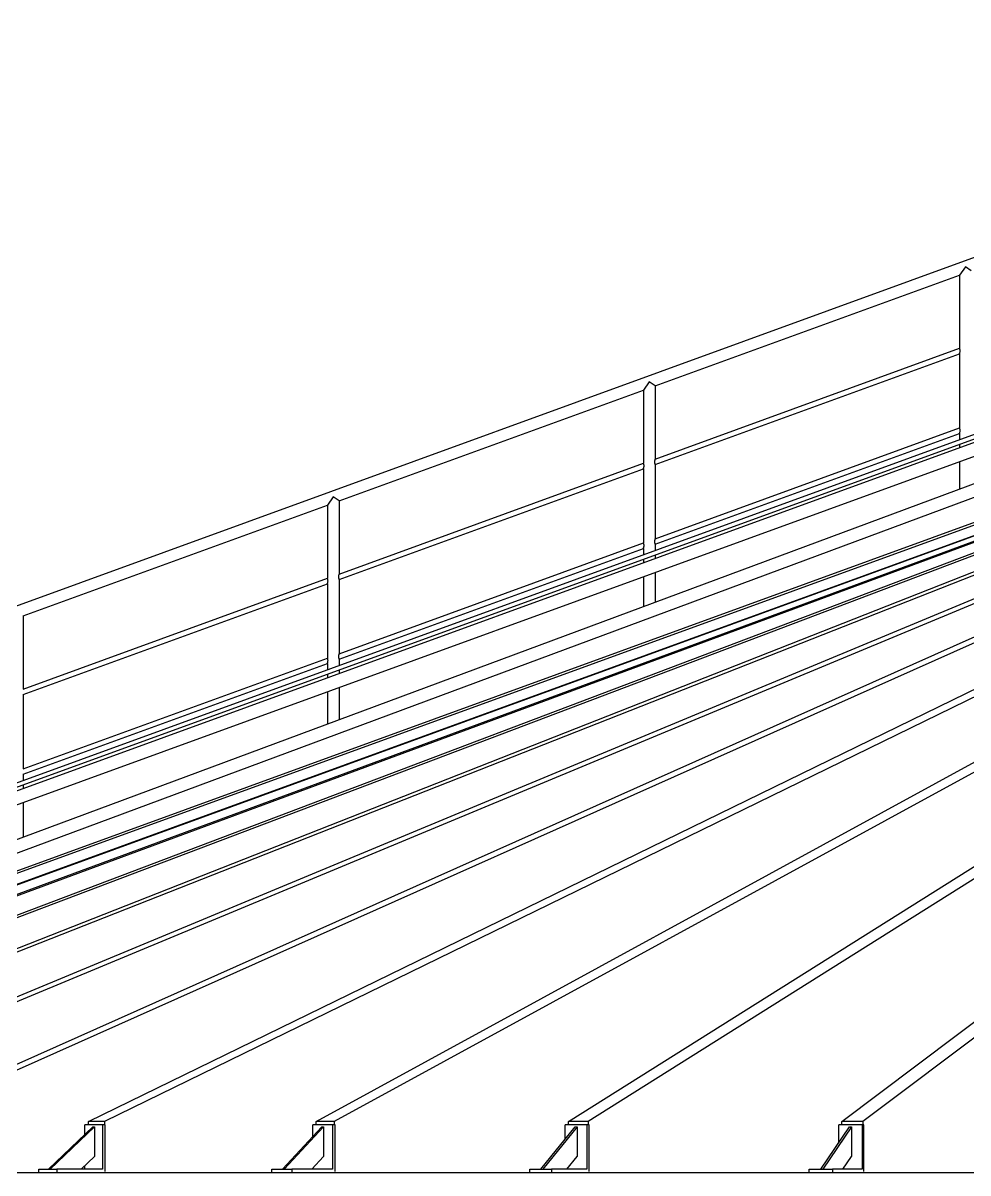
# Model space of a CAD drawing. Header units: millimetres. Extents: x 0 to 157650, y 0 to 89100.
# Drawn here: x 47328 to 51241, y 77245 to 82008 of the extents above; entities that cross this region are included whole.
import ezdxf

# ---------------------------------------------------------------- set-up
doc = ezdxf.new("R2010")
doc.units = ezdxf.units.MM
doc.header["$LTSCALE"] = 150
doc.layers.add('Visible', color=7, linetype='Continuous', lineweight=25)

msp = doc.modelspace()

# ---------------------------------------------------------------- linework, layer by layer
at = {"layer": 'Visible', "color": 9, "true_color": 0xc0c0c0}
for p, q in [((44623.8, 78619.5), (53933.8, 82008.1)), ((44926.5, 77997.5), (54013.1, 81304.7)), ((44932.7, 77980.6), (54057.5, 81301.8)), ((45028.4, 78000.6), (53847.3, 81210.3)), ((45046.9, 77949.8), (53865.7, 81159.6)), ((53928.2, 81088.7), (44966, 77758.7)), ((53928.2, 81032.1), (44966, 77702.2)), ((51230.3, 80998.4), (51206.2, 80963.9)), ((51254.5, 80981.5), (51230.3, 80998.4)), ((49945.6, 80505.1), (51206.2, 80963.9)), ((51206.2, 80963.9), (51206.2, 80661)), ((44966, 77647.1), (53922, 80906.8)), ((44966, 77636.5), (53927.2, 80898.1)), ((53933.2, 80857.6), (44966, 77588.7)), ((44966, 77588.7), (53933.2, 80857.6)), ((53933.7, 80855.8), (44966, 77586.7)), ((45077.2, 77578.1), (53935.9, 80848.6)), ((53937.9, 80843.1), (45094, 77578.1)), ((45247.5, 77534.8), (53945.1, 80829.2)), ((53951.5, 80821.2), (45075.3, 77459.1)), ((47598.7, 77458.2), (54457, 80806.1)), ((54528.3, 80808.4), (47665.3, 77458.2)), ((48542.3, 77458.2), (54675.4, 80808.4)), ((54750, 80808.4), (48616.9, 77458.2)), ((49586.6, 77458.2), (54912.6, 80808.4)), ((54994.2, 80808.4), (49668.1, 77458.2)), ((50718.3, 77458.2), (55170.4, 80808.4)), ((55257.9, 80808.4), (50805.8, 77458.2)), ((45482.8, 77458.2), (53780.1, 80727.1)), ((49945.6, 80202.2), (51206.2, 80661)), ((49945.6, 80179.5), (51206.2, 80638.3)), ((51206.2, 80638.3), (51206.2, 80331)), ((53554.4, 80623.1), (45521, 77458.2)), ((49921.5, 80522), (49897.3, 80487.5)), ((49945.6, 80505.1), (49921.5, 80522)), ((49945.6, 80505.1), (49945.6, 80202.2)), ((48636.7, 80028.7), (49897.3, 80487.5)), ((49897.3, 80487.5), (49897.3, 80184.6)), ((49945.6, 79872.2), (51206.2, 80331)), ((49945.6, 79849.5), (51206.2, 80308.3)), ((51206.2, 80308.3), (51206.2, 80283.1)), ((51206.2, 80264), (51206.2, 80249.1)), ((46059.2, 77458.2), (52754, 80242.4)), ((52752, 80221.5), (46107.6, 77458.2)), ((48636.7, 79725.8), (49897.3, 80184.6)), ((48636.7, 79703.1), (49897.3, 80161.9)), ((49897.3, 80161.9), (49897.3, 79854.6)), ((49945.6, 80179.5), (49945.6, 79872.2)), ((51206.2, 80191.6), (51206.2, 80077.3)), ((46767.5, 77458.2), (52773.9, 80138.9)), ((52631, 80049.3), (46825.3, 77458.2)), ((48612.6, 80045.6), (48588.4, 80011.2)), ((48636.7, 80028.7), (48612.6, 80045.6)), ((48636.7, 80028.7), (48636.7, 79725.8)), ((47327.9, 79552.3), (48588.4, 80011.2)), ((48588.4, 80011.2), (48588.4, 79708.2)), ((48636.7, 79395.8), (49897.3, 79854.6)), ((48636.7, 79373.1), (49897.3, 79831.9)), ((49897.3, 79831.9), (49897.3, 79806.7)), ((49945.6, 79849.5), (49945.6, 79824.3)), ((49897.3, 79787.6), (49897.3, 79772.7)), ((49945.6, 79805.2), (49945.6, 79790.3)), ((49945.6, 79732.8), (49945.6, 79608.9)), ((47327.9, 79249.4), (48588.4, 79708.2)), ((47327.9, 79226.7), (48588.4, 79685.5)), ((48588.4, 79685.5), (48588.4, 79378.2)), ((48636.7, 79703.1), (48636.7, 79395.8)), ((49897.3, 79715.2), (49897.3, 79591)), ((47327.9, 79552.3), (47327.9, 79249.4)), ((47327.9, 78919.4), (48588.4, 79378.2)), ((47327.9, 78896.7), (48588.4, 79355.5)), ((48588.4, 79355.5), (48588.4, 79330.3)), ((48636.7, 79373.1), (48636.7, 79347.9)), ((48588.4, 79311.2), (48588.4, 79296.3)), ((48636.7, 79328.8), (48636.7, 79313.9)), ((48636.7, 79256.4), (48636.7, 79122.6)), ((47327.9, 79226.7), (47327.9, 78919.4)), ((48588.4, 79238.8), (48588.4, 79104.7)), ((47327.9, 78896.7), (47327.9, 78871.5)), ((47327.9, 78852.4), (47327.9, 78837.5)), ((47327.9, 78780), (47327.9, 78636.3)), ((47656.7, 77445.4), (47583.4, 77445.4)), ((47583.4, 77404.5), (47583.4, 77445.4)), ((47665.3, 77458.2), (47598.7, 77458.2)), ((47598.7, 77445.4), (47598.7, 77458.2)), ((47668.6, 77445.4), (47656.7, 77445.4)), ((47656.7, 77445.4), (47656.7, 77261.4)), ((47665.3, 77458.2), (47665.3, 77445.4)), ((47668.6, 77251.1), (47668.6, 77445.4)), ((48610, 77445.4), (48527.9, 77445.4)), ((48527.9, 77396.4), (48527.9, 77445.4)), ((48616.9, 77458.2), (48542.3, 77458.2)), ((48542.3, 77445.4), (48542.3, 77458.2)), ((48620.6, 77445.4), (48610, 77445.4)), ((48610, 77445.4), (48610, 77261.4)), ((48616.9, 77458.2), (48616.9, 77445.4)), ((48620.6, 77251.1), (48620.6, 77445.4)), ((49663, 77445.4), (49573.3, 77445.4)), ((49573.3, 77386), (49573.3, 77445.4)), ((49668.1, 77458.2), (49586.6, 77458.2)), ((49586.6, 77445.4), (49586.6, 77458.2)), ((49672.2, 77445.4), (49663, 77445.4)), ((49663, 77445.4), (49663, 77261.4)), ((49668.1, 77458.2), (49668.1, 77445.4)), ((49672.2, 77251.1), (49672.2, 77445.4)), ((50802.5, 77445.4), (50706.2, 77445.4)), ((50706.2, 77371.8), (50706.2, 77445.4)), ((50805.8, 77458.2), (50718.3, 77458.2)), ((50718.3, 77445.4), (50718.3, 77458.2)), ((50810.2, 77445.4), (50802.5, 77445.4)), ((50802.5, 77445.4), (50802.5, 77261.4)), ((50805.8, 77458.2), (50805.8, 77445.4)), ((50810.2, 77251.1), (50810.2, 77445.4)), ((47434, 77261.4), (47616.7, 77436.4)), ((47623.4, 77436.4), (47440.7, 77261.4)), ((47616.7, 77436.4), (47623.4, 77436.4)), ((47623.4, 77436.4), (47623.4, 77313.5)), ((48402, 77261.4), (48565.2, 77436.4)), ((48572.7, 77436.4), (48409.4, 77261.4)), ((48565.2, 77436.4), (48572.7, 77436.4)), ((48572.7, 77436.4), (48572.7, 77313.5)), ((49472.3, 77261.4), (49614, 77436.4)), ((49622.2, 77436.4), (49480.4, 77261.4)), ((49614, 77436.4), (49622.2, 77436.4)), ((49622.2, 77436.4), (49622.2, 77313.5)), ((50631.5, 77261.4), (50750, 77436.4)), ((50758.7, 77436.4), (50640.2, 77261.4)), ((50750, 77436.4), (50758.7, 77436.4)), ((50758.7, 77436.4), (50758.7, 77313.5)), ((47569, 77261.4), (47623.4, 77313.5)), ((48524.1, 77261.4), (48572.7, 77313.5)), ((49580, 77261.4), (49622.2, 77313.5)), ((50723.4, 77261.4), (50758.7, 77313.5)), ((47394, 77261.4), (47467.3, 77261.4)), ((47394, 77245.4), (47394, 77261.4)), ((47656.7, 77261.4), (47467.3, 77261.4)), ((47467.3, 77261.4), (47467.3, 77245.4)), ((47583.4, 77261.4), (47583.4, 77275.2)), ((48358.7, 77261.4), (48440.7, 77261.4)), ((48358.7, 77245.4), (48358.7, 77261.4)), ((48610, 77261.4), (48440.7, 77261.4)), ((48440.7, 77261.4), (48440.7, 77245.4)), ((48527.9, 77261.4), (48527.9, 77265.5)), ((49426.3, 77261.4), (49516, 77261.4)), ((49426.3, 77245.4), (49426.3, 77261.4)), ((49663, 77261.4), (49516, 77261.4)), ((49516, 77261.4), (49516, 77245.4)), ((50583.4, 77261.4), (50679.6, 77261.4)), ((50583.4, 77245.4), (50583.4, 77261.4)), ((50802.5, 77261.4), (50679.6, 77261.4)), ((50679.6, 77261.4), (50679.6, 77245.4)), ((47394, 77245.4), (46608.1, 77245.4)), ((47467.3, 77245.4), (47394, 77245.4)), ((47467.3, 77245.4), (47467.4, 77245.4)), ((48358.7, 77245.4), (47467.4, 77245.4)), ((48440.7, 77245.4), (48358.7, 77245.4)), ((48440.7, 77245.4), (48440.8, 77245.4)), ((49426.3, 77245.4), (48440.8, 77245.4)), ((49516, 77245.4), (49426.3, 77245.4)), ((49516, 77245.4), (49516.1, 77245.4)), ((50583.4, 77245.4), (49516.1, 77245.4)), ((50679.6, 77245.4), (50583.4, 77245.4)), ((50679.6, 77245.4), (50679.7, 77245.4)), ((51815.4, 77245.4), (50679.7, 77245.4))]:
    msp.add_line(p, q, dxfattribs=at)
for points, knots in [([(51208.7, 80650.5), (51208.7, 80651.2), (51208.6, 80651.9), (51208.5, 80653.3), (51208.4, 80654), (51208.1, 80656), (51207.7, 80657.1), (51207.1, 80659), (51206.8, 80659.7), (51206.3, 80660.7), (51206.2, 80661), (51206.2, 80661)], [0, 0, 0, 0, 0.203957, 0.203957, 0.407914, 0.407914, 0.815829, 0.815829, 1.219381, 1.219381, 1.622933, 1.622933, 1.622933, 1.622933]), ([(51206.2, 80638.3), (51206.2, 80638.3), (51206.2, 80638.4), (51206.3, 80638.7), (51206.4, 80639), (51206.8, 80640), (51207.1, 80641), (51207.7, 80643.2), (51208, 80644.5), (51208.5, 80647.5), (51208.7, 80649), (51208.7, 80650.5)], [4.987549, 4.987549, 4.987549, 4.987549, 5.199943, 5.199943, 5.412337, 5.412337, 5.837125, 5.837125, 6.283179, 6.283179, 6.729233, 6.729233, 6.729233, 6.729233]), ([(51208.7, 80320.5), (51208.7, 80321.2), (51208.6, 80321.9), (51208.5, 80323.3), (51208.4, 80324), (51208.1, 80326), (51207.7, 80327.1), (51207.1, 80329), (51206.8, 80329.7), (51206.3, 80330.7), (51206.2, 80331), (51206.2, 80331)], [0, 0, 0, 0, 0.203957, 0.203957, 0.407914, 0.407914, 0.815829, 0.815829, 1.219381, 1.219381, 1.622933, 1.622933, 1.622933, 1.622933]), ([(51206.2, 80308.3), (51206.2, 80308.3), (51206.2, 80308.4), (51206.3, 80308.7), (51206.4, 80309), (51206.8, 80310), (51207.1, 80311), (51207.7, 80313.2), (51208, 80314.5), (51208.5, 80317.5), (51208.7, 80319), (51208.7, 80320.5)], [4.987549, 4.987549, 4.987549, 4.987549, 5.199943, 5.199943, 5.412337, 5.412337, 5.837125, 5.837125, 6.283179, 6.283179, 6.729233, 6.729233, 6.729233, 6.729233]), ([(49899.8, 80174.1), (49899.8, 80174.8), (49899.8, 80175.5), (49899.6, 80176.9), (49899.5, 80177.6), (49899.2, 80179.6), (49898.8, 80180.8), (49898.2, 80182.6), (49897.9, 80183.3), (49897.4, 80184.3), (49897.3, 80184.6), (49897.3, 80184.6)], [0, 0, 0, 0, 0.205033, 0.205033, 0.410065, 0.410065, 0.82013, 0.82013, 1.22154, 1.22154, 1.62295, 1.62295, 1.62295, 1.62295]), ([(49897.3, 80161.9), (49897.3, 80161.9), (49897.3, 80162), (49897.5, 80162.3), (49897.5, 80162.6), (49897.9, 80163.5), (49898.2, 80164.4), (49898.8, 80166.6), (49899.1, 80168), (49899.6, 80171), (49899.8, 80172.6), (49899.8, 80174.1)], [4.987202, 4.987202, 4.987202, 4.987202, 5.191489, 5.191489, 5.395777, 5.395777, 5.804353, 5.804353, 6.266428, 6.266428, 6.728503, 6.728503, 6.728503, 6.728503]), ([(49945.6, 80202.2), (49945.6, 80202.2), (49945.6, 80202.1), (49945.5, 80201.7), (49945.4, 80201.5), (49945, 80200.4), (49944.7, 80199.5), (49944.1, 80197.3), (49943.8, 80195.9), (49943.3, 80193), (49943.1, 80191.4), (49943.1, 80189.9)], [4.988159, 4.988159, 4.988159, 4.988159, 5.200554, 5.200554, 5.412948, 5.412948, 5.837736, 5.837736, 6.283789, 6.283789, 6.729843, 6.729843, 6.729843, 6.729843]), ([(49943.1, 80189.9), (49943.1, 80189.2), (49943.2, 80188.5), (49943.3, 80187), (49943.4, 80186.3), (49943.8, 80184.3), (49944.2, 80183.1), (49944.8, 80181.3), (49945.1, 80180.6), (49945.5, 80179.7), (49945.6, 80179.5), (49945.6, 80179.5)], [0, 0, 0, 0, 0.212289, 0.212289, 0.424577, 0.424577, 0.849154, 0.849154, 1.236196, 1.236196, 1.623238, 1.623238, 1.623238, 1.623238]), ([(49945.6, 79872.2), (49945.6, 79872.2), (49945.6, 79872.1), (49945.5, 79871.7), (49945.4, 79871.5), (49945, 79870.4), (49944.7, 79869.5), (49944.1, 79867.3), (49943.8, 79865.9), (49943.3, 79863), (49943.1, 79861.4), (49943.1, 79859.9)], [4.988159, 4.988159, 4.988159, 4.988159, 5.200554, 5.200554, 5.412948, 5.412948, 5.837736, 5.837736, 6.283789, 6.283789, 6.729843, 6.729843, 6.729843, 6.729843]), ([(49899.8, 79844.1), (49899.8, 79844.8), (49899.8, 79845.5), (49899.6, 79846.9), (49899.5, 79847.6), (49899.2, 79849.6), (49898.8, 79850.8), (49898.2, 79852.6), (49897.9, 79853.3), (49897.4, 79854.3), (49897.3, 79854.6), (49897.3, 79854.6)], [0, 0, 0, 0, 0.205033, 0.205033, 0.410065, 0.410065, 0.82013, 0.82013, 1.22154, 1.22154, 1.62295, 1.62295, 1.62295, 1.62295]), ([(49897.3, 79831.9), (49897.3, 79831.9), (49897.3, 79832), (49897.5, 79832.3), (49897.5, 79832.6), (49897.9, 79833.5), (49898.2, 79834.4), (49898.8, 79836.6), (49899.1, 79838), (49899.6, 79841), (49899.8, 79842.6), (49899.8, 79844.1)], [4.987202, 4.987202, 4.987202, 4.987202, 5.191489, 5.191489, 5.395777, 5.395777, 5.804353, 5.804353, 6.266428, 6.266428, 6.728503, 6.728503, 6.728503, 6.728503]), ([(49943.1, 79859.9), (49943.1, 79859.2), (49943.2, 79858.5), (49943.3, 79857), (49943.4, 79856.3), (49943.8, 79854.3), (49944.2, 79853.1), (49944.8, 79851.3), (49945.1, 79850.6), (49945.5, 79849.7), (49945.6, 79849.5), (49945.6, 79849.5)], [0, 0, 0, 0, 0.212289, 0.212289, 0.424577, 0.424577, 0.849154, 0.849154, 1.236196, 1.236196, 1.623238, 1.623238, 1.623238, 1.623238]), ([(48590.9, 79697.8), (48590.9, 79698.4), (48590.9, 79699.1), (48590.8, 79700.5), (48590.7, 79701.2), (48590.3, 79703.2), (48590, 79704.4), (48589.3, 79706.2), (48589, 79707), (48588.6, 79707.9), (48588.4, 79708.2), (48588.4, 79708.2)], [0, 0, 0, 0, 0.205033, 0.205033, 0.410065, 0.410065, 0.82013, 0.82013, 1.22154, 1.22154, 1.62295, 1.62295, 1.62295, 1.62295]), ([(48588.4, 79685.5), (48588.4, 79685.5), (48588.5, 79685.6), (48588.6, 79685.9), (48588.7, 79686.2), (48589, 79687.1), (48589.3, 79688), (48589.9, 79690.2), (48590.3, 79691.6), (48590.8, 79694.6), (48590.9, 79696.2), (48590.9, 79697.8)], [4.987202, 4.987202, 4.987202, 4.987202, 5.191489, 5.191489, 5.395777, 5.395777, 5.804353, 5.804353, 6.266428, 6.266428, 6.728503, 6.728503, 6.728503, 6.728503]), ([(48636.7, 79725.8), (48636.7, 79725.8), (48636.7, 79725.7), (48636.6, 79725.3), (48636.5, 79725.1), (48636.2, 79724), (48635.8, 79723.1), (48635.2, 79720.9), (48634.9, 79719.5), (48634.4, 79716.6), (48634.3, 79715), (48634.3, 79713.5)], [4.988159, 4.988159, 4.988159, 4.988159, 5.200554, 5.200554, 5.412948, 5.412948, 5.837736, 5.837736, 6.283789, 6.283789, 6.729843, 6.729843, 6.729843, 6.729843]), ([(48634.3, 79713.5), (48634.3, 79712.8), (48634.3, 79712.1), (48634.4, 79710.7), (48634.5, 79709.9), (48634.9, 79707.9), (48635.3, 79706.7), (48635.9, 79705), (48636.2, 79704.3), (48636.6, 79703.3), (48636.7, 79703.1), (48636.7, 79703.1)], [0, 0, 0, 0, 0.212289, 0.212289, 0.424577, 0.424577, 0.849154, 0.849154, 1.236196, 1.236196, 1.623238, 1.623238, 1.623238, 1.623238]), ([(48636.7, 79395.8), (48636.7, 79395.8), (48636.7, 79395.7), (48636.6, 79395.3), (48636.5, 79395.1), (48636.2, 79394), (48635.8, 79393.1), (48635.2, 79390.9), (48634.9, 79389.5), (48634.4, 79386.6), (48634.3, 79385), (48634.3, 79383.5)], [4.988159, 4.988159, 4.988159, 4.988159, 5.200554, 5.200554, 5.412948, 5.412948, 5.837736, 5.837736, 6.283789, 6.283789, 6.729843, 6.729843, 6.729843, 6.729843]), ([(48590.9, 79367.8), (48590.9, 79368.4), (48590.9, 79369.1), (48590.8, 79370.5), (48590.7, 79371.2), (48590.3, 79373.2), (48590, 79374.4), (48589.3, 79376.2), (48589, 79377), (48588.6, 79377.9), (48588.4, 79378.2), (48588.4, 79378.2)], [0, 0, 0, 0, 0.205033, 0.205033, 0.410065, 0.410065, 0.82013, 0.82013, 1.22154, 1.22154, 1.62295, 1.62295, 1.62295, 1.62295]), ([(48588.4, 79355.5), (48588.4, 79355.5), (48588.5, 79355.6), (48588.6, 79355.9), (48588.7, 79356.2), (48589, 79357.1), (48589.3, 79358), (48589.9, 79360.2), (48590.3, 79361.6), (48590.8, 79364.6), (48590.9, 79366.2), (48590.9, 79367.8)], [4.987202, 4.987202, 4.987202, 4.987202, 5.191489, 5.191489, 5.395777, 5.395777, 5.804353, 5.804353, 6.266428, 6.266428, 6.728503, 6.728503, 6.728503, 6.728503]), ([(48634.3, 79383.5), (48634.3, 79382.8), (48634.3, 79382.1), (48634.4, 79380.7), (48634.5, 79379.9), (48634.9, 79377.9), (48635.3, 79376.7), (48635.9, 79375), (48636.2, 79374.3), (48636.6, 79373.3), (48636.7, 79373.1), (48636.7, 79373.1)], [0, 0, 0, 0, 0.212289, 0.212289, 0.424577, 0.424577, 0.849154, 0.849154, 1.236196, 1.236196, 1.623238, 1.623238, 1.623238, 1.623238])]:
    msp.add_open_spline(points, degree=3, knots=knots, dxfattribs=at)

doc.saveas('drawing.dxf')
